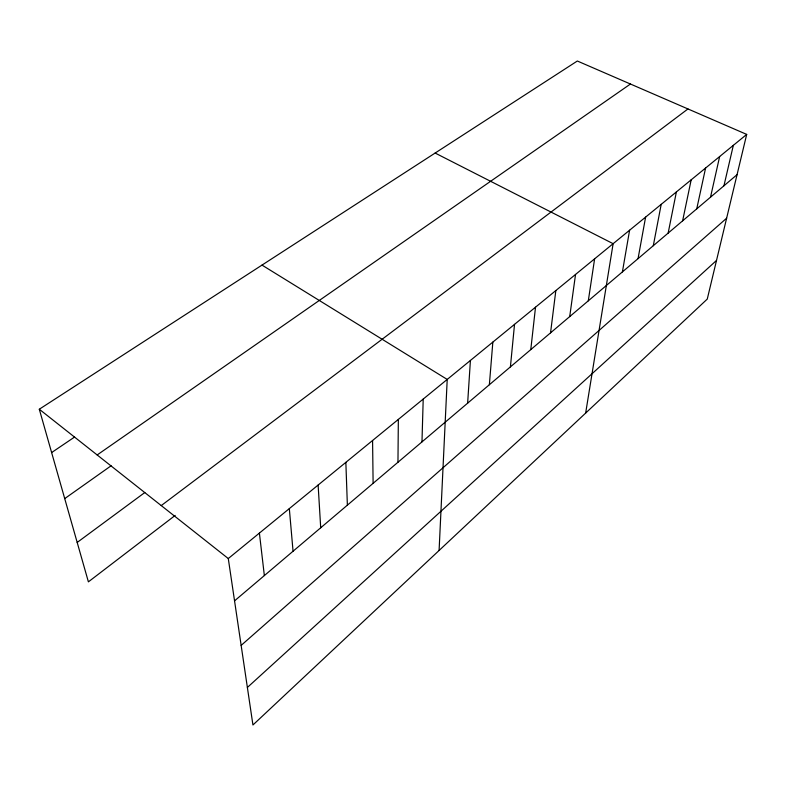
<?xml version="1.0" encoding="UTF-8"?>
<svg xmlns="http://www.w3.org/2000/svg" width="786" height="786" viewBox="0 0 786 786"><rect width="100%" height="100%" fill="white"/><g stroke="black" fill="none" stroke-linecap="round" stroke-linejoin="round"><path stroke-width="1.18" d="M397.962 462.256L398.345 419.419M421.974 441.889L423.212 399.072M439.089 550.485L447.214 379.432L262.003 265.098M467.641 403.159L470.411 360.45M489.364 384.737L492.842 342.106M510.409 366.885L514.525 324.363M530.786 349.603L535.521 307.188M550.544 332.842L555.84 290.555M569.712 316.591L575.539 274.442M588.301 300.832L594.619 258.83M585.649 413.092L613.129 243.689L435.13 153.044M622.404 271.897L629.596 230.219M638.055 258.633L645.611 217.113M653.294 245.704L661.203 204.35M668.149 233.108L676.392 191.931M682.621 220.827L691.179 179.827M696.74 208.86L705.592 168.037M710.515 197.178L719.642 156.542M723.945 185.781L733.338 145.341M746.7 134.406L707.262 299.083L252.935 724.987L228.284 558.551L39.3 409.231L577.337 61.013L746.7 134.406L228.284 558.551M247.384 687.455L716.518 260.441M241.145 645.394L726.637 218.203M234.552 600.848L737.062 174.659M175.16 515.439L88.396 581.856L39.3 409.231M161.248 505.585L687.956 108.949M77.185 542.438L144.801 492.537M64.717 498.609L111.121 465.774M97.169 454.956L630.441 84.023M51.621 452.569L74.601 437.036M259.4 533.085L264.351 575.568M289.327 508.611L293.05 551.232M318.124 485.05L320.708 527.779M345.85 462.365L347.373 505.152M372.574 440.504L373.114 483.331"/></g></svg>
